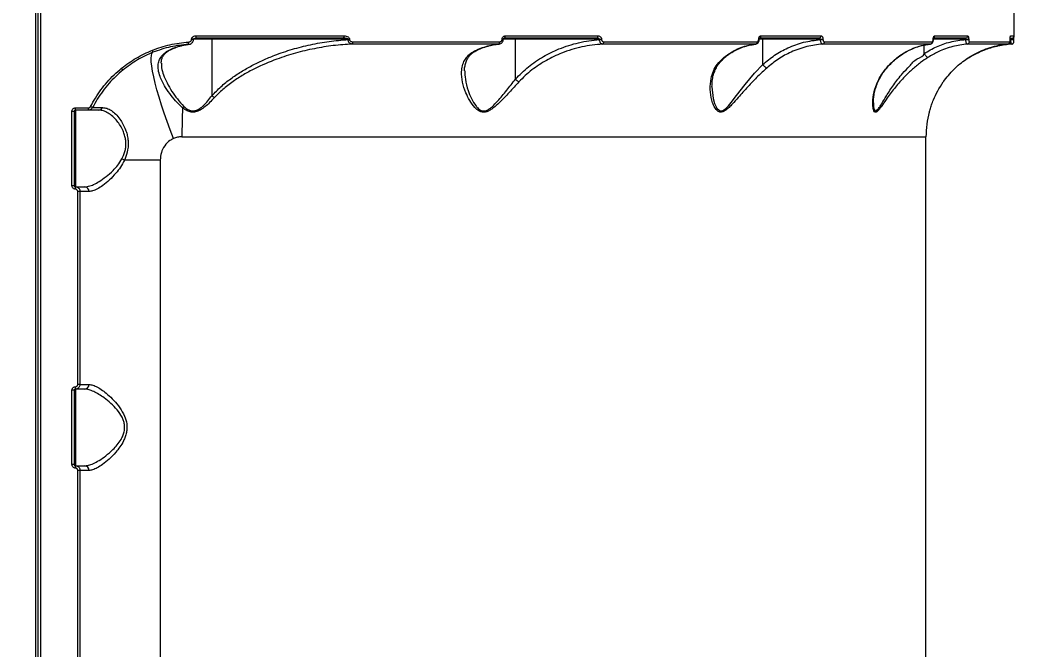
# Model space of a CAD drawing. Header units: millimetres. Extents: x -9608 to 9087, y -7864 to 6934.
# Drawn here: x 3409.1 to 3841.9, y 1694.3 to 1965.2 of the extents above; entities that cross this region are included whole.
import ezdxf

# ---------------------------------------------------------------- set-up
doc = ezdxf.new("R2010")
doc.units = ezdxf.units.MM
for name, color, linetype in [('DIKOM_ОБЪЕКТ', 7, 'Continuous'), ('DIKOM_РАЗМЕР_ЗОНА', 7, 'Continuous'), ('DIKOM_РАЗМЕР_ОБЪЕКТА', 7, 'Continuous')]:
    doc.layers.add(name, color=color, linetype=linetype)
doc.styles.add('style1', font='arial.ttf', dxfattribs={"width": 0.8})
doc.dimstyles.new('1-50', dxfattribs={"dimtxt": 300, "dimasz": 200, "dimexe": 100, "dimexo": 0, "dimgap": 100, "dimtad": 1, "dimtxsty": 'style1', "dimcen": 200, "dimclrd": 7, "dimclre": 7, "dimclrt": 7, "dimadec": 1, "dimazin": 2, "dimtfac": 1, "dimtmove": 0, "dimatfit": 2, "dimfxl": 0, "dimlwd": 25, "dimlwe": 18, "dimarcsym": 0})

# ---------------------------------------------------------------- blocks, each defined once
blk = doc.blocks.new('*D16')
at = {"layer": 'Defpoints', "color": 0, "transparency": 16777216}
for p in [(-6124.98, 3662.49), (7038.99, -2261.04), (7038.99, -7136.19)]:
    blk.add_point(p, dxfattribs=at)
at = {"layer": 'DIKOM_РАЗМЕР_ОБЪЕКТА', "color": 7, "lineweight": 18, "transparency": 16777216}
for p, q in [((-6124.98, 3662.49), (-6124.98, -7236.19)), ((7038.99, -2261.04), (7038.99, -7236.19))]:
    blk.add_line(p, q, dxfattribs=at)
at = {"layer": 'DIKOM_РАЗМЕР_ОБЪЕКТА', "color": 7, "lineweight": 25, "transparency": 16777216}
blk.add_line((-5924.98, -7136.19), (6838.99, -7136.19), dxfattribs=at)
at = {"layer": 'DIKOM_РАЗМЕР_ОБЪЕКТА', "color": 7, "transparency": 16777216}
for points in [[(-5924.98, -7102.86), (-5924.98, -7169.53), (-6124.98, -7136.19)], [(6838.99, -7102.86), (6838.99, -7169.53), (7038.99, -7136.19)]]:
    blk.add_solid(points, dxfattribs=at)
at = {"layer": 'DIKOM_РАЗМЕР_ОБЪЕКТА', "color": 7, "transparency": 16777216, "insert": (326.37, -6882.92), "char_height": 300, "attachment_point": 5, "style": 'style1'}
blk.add_mtext('13200', dxfattribs=at)
blk = doc.blocks.new('*D19')
at = {"layer": 'Defpoints', "color": 0, "transparency": 16777216}
for p in [(-8101.46, 2662.49), (9079.68, -1911.42), (9079.68, -7764.48)]:
    blk.add_point(p, dxfattribs=at)
at = {"layer": 'DIKOM_РАЗМЕР_ЗОНА', "color": 7, "lineweight": 18, "transparency": 16777216}
for p, q in [((-8101.46, 2662.49), (-8101.46, -7864.48)), ((9079.68, -1911.42), (9079.68, -7864.48))]:
    blk.add_line(p, q, dxfattribs=at)
at = {"layer": 'DIKOM_РАЗМЕР_ЗОНА', "color": 7, "lineweight": 25, "transparency": 16777216}
blk.add_line((-7901.46, -7764.48), (8879.68, -7764.48), dxfattribs=at)
at = {"layer": 'DIKOM_РАЗМЕР_ЗОНА', "color": 7, "transparency": 16777216}
for points in [[(-7901.46, -7731.15), (-7901.46, -7797.81), (-8101.46, -7764.48)], [(8879.68, -7731.15), (8879.68, -7797.81), (9079.68, -7764.48)]]:
    blk.add_solid(points, dxfattribs=at)
at = {"layer": 'DIKOM_РАЗМЕР_ЗОНА', "color": 7, "transparency": 16777216, "insert": (369.42, -7511.31), "char_height": 300, "attachment_point": 5, "style": 'style1'}
blk.add_mtext('17200', dxfattribs=at)

msp = doc.modelspace()

# ---------------------------------------------------------------- linework, layer by layer
at = {"layer": 'DIKOM_ОБЪЕКТ', "color": 7, "linetype": 'Continuous', "lineweight": 15}
for p, q in [((3415.881, 1490.43), (3415.881, 1971.963)), ((3416.888, 1490.432), (3416.888, 1971.963)), ((3417.88, 1971.963), (3417.88, 1490.43)), ((3836.887, 1958.463), (3836.887, 1971.963)), ((3482.898, 1956.876), (3482.898, 1956.963)), ((3483.752, 1956.963), (3482.898, 1956.963)), ((3483.752, 1956.876), (3482.898, 1956.876)), ((3491.702, 1956.963), (3483.722, 1956.963)), ((3483.752, 1956.876), (3483.752, 1956.963)), ((3548.19, 1957.463), (3484.698, 1957.463)), ((3484.866, 1958.463), (3548.495, 1958.463)), ((3491.702, 1932.715), (3491.702, 1956.963)), ((3550.22, 1956.963), (3491.702, 1956.963)), ((3550.22, 1956.841), (3550.22, 1956.963)), ((3550.22, 1956.963), (3550.861, 1956.963)), ((3550.22, 1956.841), (3550.861, 1956.841)), ((3550.861, 1956.963), (3550.861, 1956.841)), ((3616.489, 1956.93), (3616.489, 1956.963)), ((3616.489, 1956.963), (3617.007, 1956.963)), ((3616.489, 1956.93), (3617.007, 1956.93)), ((3617.007, 1956.93), (3617.007, 1956.963)), ((3622.241, 1956.963), (3617.007, 1956.963)), ((3657.199, 1957.463), (3617.435, 1957.463)), ((3617.908, 1958.463), (3657.764, 1958.463)), ((3622.241, 1939.803), (3622.241, 1956.963)), ((3658.389, 1956.963), (3622.241, 1956.963)), ((3658.389, 1956.86), (3658.389, 1956.963)), ((3658.389, 1956.963), (3659.29, 1956.963)), ((3658.389, 1956.86), (3659.29, 1956.86)), ((3659.29, 1956.963), (3659.29, 1956.86)), ((3726.916, 1956.908), (3726.916, 1956.963)), ((3727.176, 1956.963), (3726.916, 1956.963)), ((3727.176, 1956.908), (3726.916, 1956.908)), ((3727.176, 1956.908), (3727.176, 1956.963)), ((3752.841, 1957.463), (3727.191, 1957.463)), ((3728.656, 1956.963), (3727.206, 1956.963)), ((3727.924, 1958.463), (3753.65, 1958.463)), ((3728.656, 1946.075), (3728.656, 1956.963)), ((3753.452, 1956.963), (3728.656, 1956.963)), ((3753.452, 1956.883), (3753.452, 1956.963)), ((3753.452, 1956.963), (3754.581, 1956.963)), ((3753.452, 1956.883), (3754.581, 1956.883)), ((3754.581, 1956.963), (3754.581, 1956.883)), ((3801.99, 1956.883), (3801.99, 1956.963)), ((3802.081, 1956.963), (3801.99, 1956.963)), ((3802.081, 1956.883), (3801.99, 1956.883)), ((3802.081, 1956.883), (3802.081, 1956.963)), ((3815.997, 1956.963), (3802.081, 1956.963)), ((3815.875, 1957.463), (3802.249, 1957.463)), ((3802.615, 1958.463), (3816.821, 1958.463)), ((3815.997, 1956.908), (3815.997, 1956.963)), ((3815.997, 1956.963), (3817.279, 1956.963)), ((3815.997, 1956.908), (3817.279, 1956.908)), ((3817.279, 1956.963), (3817.279, 1956.908)), ((3835.117, 1956.86), (3835.117, 1956.963)), ((3835.132, 1956.963), (3835.117, 1956.963)), ((3835.132, 1956.86), (3835.117, 1956.86)), ((3835.132, 1956.86), (3835.132, 1956.963)), ((3835.376, 1956.963), (3835.132, 1956.963)), ((3835.208, 1956.906), (3835.376, 1956.93)), ((3835.284, 1958.463), (3836.887, 1958.463)), ((3835.284, 1957.463), (3835.879, 1957.463)), ((3835.376, 1956.93), (3835.376, 1956.963)), ((3835.376, 1956.963), (3836.719, 1956.963)), ((3835.376, 1956.93), (3836.719, 1956.93)), ((3836.719, 1956.93), (3836.719, 1956.963)), ((3615.085, 1954.906), (3552.035, 1954.906)), ((3552.341, 1955.903), (3615.512, 1955.903)), ((3614.795, 1954.839), (3615.207, 1954.873)), ((3725.558, 1954.906), (3659.717, 1954.906)), ((3660.251, 1955.903), (3726.23, 1955.903)), ((3724.765, 1954.712), (3725.65, 1954.833)), ((3800.738, 1954.906), (3754.443, 1954.906)), ((3755.191, 1955.903), (3801.578, 1955.903)), ((3798.114, 1950.849), (3798.114, 1954.51)), ((3834.094, 1954.906), (3816.699, 1954.906)), ((3817.584, 1955.903), (3835.01, 1955.903)), ((3431.415, 1893.963), (3431.415, 1925.963)), ((3432.391, 1925.963), (3431.415, 1925.963)), ((3432.391, 1925.963), (3432.391, 1893.963)), ((3438.495, 1926.463), (3432.88, 1926.463)), ((3432.88, 1926.463), (3432.88, 1893.463)), ((3432.925, 1927.463), (3438.556, 1927.463)), ((3478.732, 1915.013), (3798.877, 1915.013)), ((3798.877, 1544.913), (3798.877, 1915.013)), ((3469.394, 1904.963), (3453.983, 1904.963)), ((3469.394, 1904.963), (3469.394, 1554.963)), ((3432.391, 1893.963), (3431.415, 1893.963)), ((3432.88, 1893.463), (3436.938, 1893.463)), ((3433.917, 1808.463), (3433.917, 1891.463)), ((3434.879, 1891.463), (3433.917, 1891.463)), ((3438.739, 1891.463), (3434.879, 1891.463)), ((3434.879, 1891.463), (3434.879, 1808.463)), ((3431.415, 1773.963), (3431.415, 1805.963)), ((3432.391, 1805.963), (3431.415, 1805.963)), ((3432.391, 1805.963), (3432.391, 1773.963)), ((3436.938, 1806.463), (3432.88, 1806.463)), ((3432.88, 1806.463), (3432.88, 1773.463)), ((3434.879, 1808.463), (3433.917, 1808.463)), ((3434.879, 1808.463), (3438.739, 1808.463)), ((3432.391, 1773.963), (3431.415, 1773.963)), ((3432.88, 1773.463), (3436.938, 1773.463)), ((3433.917, 1688.463), (3433.917, 1771.463)), ((3434.879, 1771.463), (3433.917, 1771.463)), ((3438.739, 1771.463), (3434.879, 1771.463)), ((3434.879, 1771.463), (3434.879, 1688.463))]:
    msp.add_line(p, q, dxfattribs=at)
at = {"layer": 'DIKOM_ОБЪЕКТ', "color": 7, "linetype": 'Continuous', "lineweight": 15, "flags": 128}
for points in [[(3491.534, 1957.463), (3491.565, 1957.454), (3491.595, 1957.425), (3491.626, 1957.379), (3491.656, 1957.317), (3491.672, 1957.241), (3491.687, 1957.155), (3491.687, 1957.061), (3491.702, 1956.963)], [(3548.19, 1957.463), (3548.251, 1957.482), (3548.312, 1957.539), (3548.358, 1957.632), (3548.404, 1957.756), (3548.45, 1957.907), (3548.48, 1958.08), (3548.495, 1958.268), (3548.495, 1958.463)], [(3617.435, 1957.463), (3617.526, 1957.482), (3617.618, 1957.539), (3617.694, 1957.632), (3617.77, 1957.756), (3617.831, 1957.907), (3617.877, 1958.08), (3617.892, 1958.268), (3617.908, 1958.463)], [(3622.073, 1957.463), (3622.104, 1957.454), (3622.134, 1957.425), (3622.165, 1957.379), (3622.195, 1957.317), (3622.211, 1957.241), (3622.226, 1957.155), (3622.241, 1957.061), (3622.241, 1956.963)], [(3657.199, 1957.463), (3657.306, 1957.482), (3657.413, 1957.539), (3657.519, 1957.632), (3657.596, 1957.756), (3657.672, 1957.907), (3657.733, 1958.08), (3657.764, 1958.268), (3657.764, 1958.463)], [(3728.488, 1957.463), (3728.519, 1957.454), (3728.549, 1957.425), (3728.58, 1957.379), (3728.61, 1957.317), (3728.625, 1957.241), (3728.641, 1957.155), (3728.656, 1957.061), (3728.656, 1956.963)], [(3615.085, 1954.906), (3615.161, 1954.937), (3615.253, 1955.002), (3615.329, 1955.098), (3615.39, 1955.222), (3615.451, 1955.371), (3615.482, 1955.538), (3615.512, 1955.717), (3615.512, 1955.903)], [(3475.085, 1914.254), (3473.682, 1917.948), (3472.354, 1921.605), (3471.103, 1925.19), (3469.958, 1928.666), (3468.921, 1932.001), (3468.005, 1935.16), (3467.227, 1938.113), (3466.586, 1940.83), (3466.083, 1943.285), (3465.732, 1945.453), (3465.533, 1947.314), (3465.488, 1948.848), (3465.594, 1950.04), (3465.854, 1950.879), (3466.266, 1951.357)], [(3706.821, 1936.658), (3706.805, 1936.529), (3707.339, 1931.508), (3707.935, 1929.33), (3708.881, 1927.346), (3710.025, 1926.273), (3710.33, 1926.173), (3711.185, 1926.219), (3711.444, 1926.316), (3712.588, 1927.062), (3713.855, 1928.322), (3715.091, 1929.795), (3717.41, 1932.771), (3721.133, 1937.539), (3725.177, 1942.329), (3728.656, 1946.072), (3728.656, 1946.073), (3728.656, 1946.073)]]:
    msp.add_lwpolyline(points, dxfattribs=at)
at = {"layer": 'DIKOM_ОБЪЕКТ', "color": 7, "linetype": 'Continuous', "lineweight": 15}
for centre, radius, start, end in [((3483.087, 1958.248), 1.792, 334.03596, 6.91096), ((3726.964, 1958.373), 0.964, 292.22717, 5.3804), ((3752.728, 1958.382), 0.926, 277.03664, 5.04663), ((3801.641, 1958.424), 0.976, 306.33758, 2.30724), ((3815.846, 1958.438), 0.975, 271.70843, 1.47735), ((3834.306, 1958.456), 0.978, 332.97495, 0.43623), ((3835.884, 1958.463), 1, 270, 0), ((3464.355, 1951.322), 1.911, 1.02676, 30.21731), ((3479.561, 1955.483), 2.064, 340.73378, 8.75361), ((3551.167, 1955.717), 1.188, 316.95182, 9.01991), ((3659.361, 1955.738), 0.905, 293.13171, 10.53012), ((3725.315, 1955.795), 0.922, 285.33476, 6.76828), ((3754.273, 1955.813), 0.923, 280.65536, 5.62676), ((3800.612, 1955.865), 0.967, 277.54237, 2.29632), ((3816.583, 1955.901), 1.002, 276.68557, 0.14264), ((3834.024, 1955.889), 0.986, 274.0787, 0.81734), ((3450.166, 1942.091), 3.567, 27.64402, 42.95691), ((3427.634, 1927.204), 5.298, 351.95838, 2.79931), ((3431.295, 1927.404), 7.261, 352.55129, 0.46275), ((3435.572, 1919.823), 9.057, 58.67483, 64.70813), ((3442.932, 1928.214), 1.751, 271.59824, 339.07385), ((3710.047, 1915.316), 231.315, 176.9829, 180.07495), ((3474.467, 1931.831), 6.314, 316.57274, 323.94113), ((3838.884, 1915.013), 40, 164.58804, 180), ((3449.721, 1897.957), 8.201, 58.68796, 66.9637), ((3427.626, 1892.722), 5.305, 357.206, 8.03506), ((3436.827, 1891.553), 1.914, 357.3127, 86.67606), ((3427.626, 1807.205), 5.306, 351.96583, 2.79312), ((3436.827, 1808.373), 1.914, 273.32394, 2.6873), ((3427.634, 1772.722), 5.298, 357.20069, 8.04162), ((3436.828, 1771.553), 1.913, 357.30935, 86.68621)]:
    msp.add_arc(centre, radius, start, end, dxfattribs=at)
for points, knots in [([(3481.601, 1955.797), (3481.766, 1955.821), (3482.094, 1955.87), (3482.5, 1956.097), (3482.758, 1956.385), (3482.893, 1956.647), (3482.897, 1956.811), (3482.898, 1956.876)], [0, 0, 0, 0, 0.2718096, 0.5383931, 0.7364831, 0.896847, 1, 1, 1, 1]), ([(3481.662, 1954.824), (3481.703, 1954.826), (3482.056, 1954.842), (3482.637, 1955.081), (3483.295, 1955.591), (3483.603, 1956.17), (3483.881, 1956.692), (3483.742, 1956.87), (3483.737, 1956.877)], [0, 0, 0, 0, 0.03835934, 0.3328114, 0.57344354, 0.79013428, 0.99207966, 1, 1, 1, 1]), ([(3482.898, 1956.963), (3482.913, 1957.103), (3482.943, 1957.384), (3483.202, 1957.785), (3483.625, 1958.163), (3484.218, 1958.418), (3484.661, 1958.449), (3484.866, 1958.463)], [0, 0, 0, 0, 0.1520374, 0.3053411, 0.5092164, 0.7728089, 1, 1, 1, 1]), ([(3483.752, 1956.922), (3483.753, 1956.936), (3483.753, 1956.967), (3483.748, 1957.025), (3483.799, 1957.116), (3483.929, 1957.248), (3484.205, 1957.396), (3484.488, 1957.47), (3484.668, 1957.458), (3484.698, 1957.455)], [0, 0, 0, 0, 0.0358392, 0.0761945, 0.1398491, 0.2907331, 0.5426651, 0.9226831, 1, 1, 1, 1]), ([(3491.702, 1932.707), (3492.946, 1934.02), (3495.452, 1936.665), (3499.7, 1940.029), (3504.165, 1943.035), (3508.825, 1945.692), (3513.655, 1948.053), (3519.453, 1950.468), (3526.236, 1952.758), (3534.069, 1954.741), (3542.073, 1956.182), (3547.504, 1956.622), (3550.22, 1956.841)], [0, 0, 0, 0, 0.08218379, 0.16551539, 0.24760354, 0.32958217, 0.41295039, 0.49632259, 0.62093065, 0.74544432, 0.87272187, 1, 1, 1, 1]), ([(3550.22, 1956.963), (3550.221, 1956.98), (3550.225, 1957.018), (3550.179, 1957.084), (3550.032, 1957.19), (3549.377, 1957.435), (3548.722, 1957.451), (3548.19, 1957.463)], [0, 0, 0, 0, 0.0228449, 0.0508766, 0.1048338, 0.2725872, 1, 1, 1, 1]), ([(3548.495, 1958.463), (3548.809, 1958.443), (3549.406, 1958.403), (3550.135, 1958.086), (3550.588, 1957.701), (3550.828, 1957.332), (3550.85, 1957.086), (3550.861, 1956.963)], [0, 0, 0, 0, 0.3106647, 0.5910765, 0.7698294, 0.8849825, 1, 1, 1, 1]), ([(3552.035, 1954.906), (3551.802, 1954.941), (3551.343, 1955.009), (3550.79, 1955.426), (3550.434, 1955.907), (3550.281, 1956.382), (3550.24, 1956.685), (3550.22, 1956.841)], [0, 0, 0, 0, 0.2720119, 0.5364115, 0.7212915, 0.8558711, 1, 1, 1, 1]), ([(3550.861, 1956.841), (3550.87, 1956.762), (3550.889, 1956.602), (3551.043, 1956.373), (3551.315, 1956.124), (3551.776, 1955.942), (3552.146, 1955.917), (3552.341, 1955.903)], [0, 0, 0, 0, 0.1190637, 0.2387714, 0.4108457, 0.6902514, 1, 1, 1, 1]), ([(3615.192, 1954.915), (3615.207, 1954.915), (3615.461, 1954.902), (3615.953, 1955.099), (3616.553, 1955.545), (3616.951, 1956.206), (3616.979, 1956.699), (3616.992, 1956.931)], [0, 0, 0, 0, 0.0156396, 0.2603437, 0.5152736, 0.7716445, 1, 1, 1, 1]), ([(3615.512, 1955.903), (3615.626, 1955.916), (3615.855, 1955.943), (3616.164, 1956.136), (3616.379, 1956.427), (3616.472, 1956.711), (3616.485, 1956.88), (3616.489, 1956.93)], [0, 0, 0, 0, 0.2324567, 0.4687025, 0.6953234, 0.9085613, 1, 1, 1, 1]), ([(3616.489, 1956.963), (3616.492, 1957.039), (3616.501, 1957.285), (3616.637, 1957.702), (3616.963, 1958.114), (3617.397, 1958.412), (3617.736, 1958.446), (3617.908, 1958.463)], [0, 0, 0, 0, 0.0930086, 0.3036759, 0.5312, 0.7622783, 1, 1, 1, 1]), ([(3617.023, 1956.963), (3617.022, 1956.988), (3617.019, 1957.057), (3617.057, 1957.167), (3617.097, 1957.289), (3617.206, 1957.387), (3617.314, 1957.456), (3617.394, 1957.453), (3617.435, 1957.452)], [0, 0, 0, 0, 0.06749481, 0.18559363, 0.32093868, 0.50027553, 0.74472576, 1, 1, 1, 1]), ([(3622.241, 1939.8), (3624.045, 1941.631), (3627.7, 1945.344), (3634.108, 1949.607), (3640.019, 1952.513), (3645.155, 1954.361), (3649.468, 1955.551), (3653.882, 1956.426), (3656.886, 1956.715), (3658.389, 1956.86)], [0, 0, 0, 0, 0.1850578, 0.375076, 0.5579085, 0.6674489, 0.7765864, 0.8881544, 1, 1, 1, 1]), ([(3658.389, 1956.963), (3658.385, 1956.989), (3658.378, 1957.038), (3658.33, 1957.143), (3658.194, 1957.248), (3657.968, 1957.358), (3657.646, 1957.434), (3657.378, 1957.462), (3657.219, 1957.463), (3657.199, 1957.463)], [0, 0, 0, 0, 0.0555857, 0.1087176, 0.2432648, 0.4160045, 0.655819, 0.9557446, 1, 1, 1, 1]), ([(3657.764, 1958.463), (3657.794, 1958.463), (3658.007, 1958.46), (3658.353, 1958.372), (3658.778, 1958.126), (3659.069, 1957.791), (3659.252, 1957.398), (3659.277, 1957.108), (3659.29, 1956.963)], [0, 0, 0, 0, 0.0412683, 0.2865135, 0.4976144, 0.6728127, 0.835812, 1, 1, 1, 1]), ([(3659.717, 1954.906), (3659.691, 1954.908), (3659.518, 1954.918), (3659.23, 1955.04), (3658.856, 1955.359), (3658.627, 1955.798), (3658.443, 1956.299), (3658.407, 1956.672), (3658.389, 1956.86)], [0, 0, 0, 0, 0.0392179, 0.266723, 0.4673404, 0.6427946, 0.8195387, 1, 1, 1, 1]), ([(3659.29, 1956.86), (3659.301, 1956.766), (3659.322, 1956.579), (3659.433, 1956.321), (3659.632, 1956.118), (3659.878, 1955.955), (3660.118, 1955.907), (3660.236, 1955.904), (3660.251, 1955.903)], [0, 0, 0, 0, 0.1685159, 0.3348308, 0.5128812, 0.715016, 0.9632791, 1, 1, 1, 1]), ([(3725.635, 1954.927), (3725.67, 1954.925), (3725.893, 1954.909), (3726.274, 1955.105), (3726.725, 1955.457), (3727.025, 1956.012), (3727.17, 1956.521), (3727.162, 1956.834), (3727.161, 1956.908)], [0, 0, 0, 0, 0.0393911, 0.2451627, 0.4509163, 0.6711497, 0.9223958, 1, 1, 1, 1]), ([(3726.23, 1955.903), (3726.308, 1955.914), (3726.463, 1955.936), (3726.665, 1956.109), (3726.819, 1956.364), (3726.908, 1956.645), (3726.914, 1956.833), (3726.916, 1956.908)], [0, 0, 0, 0, 0.2156175, 0.4290035, 0.6432063, 0.8581577, 1, 1, 1, 1]), ([(3726.916, 1956.963), (3726.917, 1957.074), (3726.919, 1957.354), (3727.057, 1957.773), (3727.286, 1958.153), (3727.581, 1958.415), (3727.809, 1958.447), (3727.924, 1958.463)], [0, 0, 0, 0, 0.1406433, 0.3561116, 0.5714472, 0.784619, 1, 1, 1, 1]), ([(3727.176, 1956.963), (3727.181, 1957.018), (3727.192, 1957.141), (3727.209, 1957.313), (3727.29, 1957.429), (3727.315, 1957.499), (3727.324, 1957.5), (3727.328, 1957.501)], [0, 0, 0, 0, 0.1832349, 0.40745604, 0.61367003, 0.80318738, 1, 1, 1, 1]), ([(3728.656, 1946.075), (3730.323, 1947.464), (3733.692, 1950.27), (3739.633, 1953.501), (3746.255, 1955.937), (3751.033, 1956.565), (3753.452, 1956.883)], [0, 0, 0, 0, 0.2330809, 0.4711174, 0.7322395, 1, 1, 1, 1]), ([(3753.452, 1956.963), (3753.453, 1957.01), (3753.456, 1957.068), (3753.395, 1957.163), (3753.335, 1957.278), (3753.188, 1957.388), (3753.019, 1957.453), (3752.898, 1957.46), (3752.841, 1957.463)], [0, 0, 0, 0, 0.1431356, 0.1763619, 0.3632195, 0.5672669, 0.7994086, 1, 1, 1, 1]), ([(3754.443, 1954.906), (3754.36, 1954.921), (3754.175, 1954.954), (3753.925, 1955.227), (3753.662, 1955.664), (3753.513, 1956.243), (3753.472, 1956.669), (3753.452, 1956.883)], [0, 0, 0, 0, 0.16996894, 0.37939901, 0.58693445, 0.79281285, 1, 1, 1, 1]), ([(3753.65, 1958.463), (3753.731, 1958.453), (3753.915, 1958.428), (3754.192, 1958.229), (3754.407, 1957.887), (3754.555, 1957.452), (3754.572, 1957.126), (3754.581, 1956.963)], [0, 0, 0, 0, 0.1733215, 0.3905242, 0.5959652, 0.7978195, 1, 1, 1, 1]), ([(3754.581, 1956.883), (3754.585, 1956.776), (3754.593, 1956.558), (3754.716, 1956.278), (3754.848, 1956.053), (3755.026, 1955.926), (3755.14, 1955.91), (3755.191, 1955.903)], [0, 0, 0, 0, 0.2041835, 0.4112853, 0.6156235, 0.8292182, 1, 1, 1, 1]), ([(3798.114, 1950.849), (3799.868, 1951.87), (3803.415, 1953.934), (3809.449, 1956.064), (3813.739, 1956.617), (3815.997, 1956.908)], [0, 0, 0, 0, 0.3167234, 0.6402804, 1, 1, 1, 1]), ([(3800.784, 1954.929), (3800.899, 1954.941), (3801.151, 1954.969), (3801.472, 1955.201), (3801.765, 1955.52), (3801.984, 1955.993), (3802.072, 1956.481), (3802.067, 1956.804), (3802.066, 1956.883)], [0, 0, 0, 0, 0.1318473, 0.287942, 0.4518665, 0.647949, 0.9135271, 1, 1, 1, 1]), ([(3801.578, 1955.903), (3801.631, 1955.914), (3801.736, 1955.936), (3801.855, 1956.12), (3801.949, 1956.384), (3801.994, 1956.656), (3801.991, 1956.825), (3801.99, 1956.883)], [0, 0, 0, 0, 0.2310566, 0.4587908, 0.6792102, 0.8886062, 1, 1, 1, 1]), ([(3801.99, 1956.963), (3801.994, 1957.05), (3802.006, 1957.307), (3802.074, 1957.724), (3802.213, 1958.13), (3802.396, 1958.41), (3802.542, 1958.446), (3802.615, 1958.463)], [0, 0, 0, 0, 0.1085015, 0.3211888, 0.5438362, 0.7715002, 1, 1, 1, 1]), ([(3802.081, 1956.963), (3802.08, 1957.022), (3802.078, 1957.178), (3802.105, 1957.401), (3802.158, 1957.575), (3802.189, 1957.672), (3802.199, 1957.673), (3802.203, 1957.673)], [0, 0, 0, 0, 0.1628966, 0.4279642, 0.654425, 0.8452514, 1, 1, 1, 1]), ([(3815.997, 1956.963), (3815.998, 1957), (3815.999, 1957.093), (3815.984, 1957.234), (3815.956, 1957.361), (3815.901, 1957.446), (3815.884, 1957.457), (3815.875, 1957.463)], [0, 0, 0, 0, 0.1407901, 0.3550539, 0.5703489, 0.7881645, 1, 1, 1, 1]), ([(3816.699, 1954.906), (3816.628, 1954.928), (3816.484, 1954.972), (3816.277, 1955.314), (3816.129, 1955.823), (3816.024, 1956.385), (3816.005, 1956.759), (3815.997, 1956.908)], [0, 0, 0, 0, 0.2143381, 0.4285269, 0.6425171, 0.8576134, 1, 1, 1, 1]), ([(3816.821, 1958.463), (3816.873, 1958.447), (3816.975, 1958.413), (3817.121, 1958.156), (3817.205, 1957.773), (3817.266, 1957.352), (3817.275, 1957.074), (3817.279, 1956.963)], [0, 0, 0, 0, 0.2151693, 0.4304951, 0.6444464, 0.8590933, 1, 1, 1, 1]), ([(3817.279, 1956.908), (3817.284, 1956.833), (3817.297, 1956.647), (3817.319, 1956.364), (3817.381, 1956.108), (3817.475, 1955.936), (3817.548, 1955.914), (3817.584, 1955.903)], [0, 0, 0, 0, 0.142421, 0.3564691, 0.5699552, 0.7844883, 1, 1, 1, 1]), ([(3834.094, 1954.907), (3834.094, 1954.907), (3834.094, 1954.82), (3834.478, 1955.012), (3834.679, 1955.139), (3834.863, 1955.341), (3834.971, 1955.533), (3835.037, 1955.73), (3835.081, 1955.966), (3835.112, 1956.281), (3835.142, 1956.642), (3835.123, 1956.835), (3835.117, 1956.898)], [0, 0, 0, 0, 0.0001183, 0.1292031, 0.2339109, 0.3257739, 0.4093314, 0.4912014, 0.6064871, 0.797068, 0.933793, 1, 1, 1, 1]), ([(3835.01, 1955.903), (3835.026, 1955.919), (3835.055, 1955.947), (3835.079, 1956.153), (3835.126, 1956.409), (3835.116, 1956.659), (3835.116, 1956.813), (3835.117, 1956.86)], [0, 0, 0, 0, 0.30239942, 0.53434542, 0.72561836, 0.917052, 1, 1, 1, 1]), ([(3835.117, 1956.963), (3835.116, 1957.033), (3835.114, 1957.276), (3835.151, 1957.67), (3835.177, 1958.079), (3835.226, 1958.396), (3835.264, 1958.439), (3835.284, 1958.463)], [0, 0, 0, 0, 0.0796688, 0.2759796, 0.4709979, 0.7106804, 1, 1, 1, 1]), ([(3835.132, 1957.053), (3835.131, 1957.119), (3835.13, 1957.317), (3835.151, 1957.624), (3835.154, 1957.91), (3835.197, 1958.072), (3835.194, 1958.084), (3835.193, 1958.088)], [0, 0, 0, 0, 0.1214511, 0.3604543, 0.619264, 0.8717582, 1, 1, 1, 1]), ([(3835.376, 1956.963), (3835.376, 1957.007), (3835.376, 1957.064), (3835.428, 1957.158), (3835.441, 1957.279), (3835.553, 1957.381), (3835.644, 1957.452), (3835.721, 1957.459), (3835.757, 1957.463)], [0, 0, 0, 0, 0.127456, 0.1652137, 0.3403887, 0.5478838, 0.783059, 1, 1, 1, 1]), ([(3835.757, 1954.906), (3835.727, 1954.92), (3835.663, 1954.95), (3835.554, 1955.241), (3835.482, 1955.704), (3835.418, 1956.285), (3835.39, 1956.714), (3835.376, 1956.93)], [0, 0, 0, 0, 0.1847622, 0.3989442, 0.6010282, 0.7988405, 1, 1, 1, 1]), ([(3835.773, 1954.909), (3835.778, 1954.909), (3835.899, 1954.899), (3836.11, 1954.984), (3836.348, 1955.14), (3836.508, 1955.321), (3836.591, 1955.499), (3836.663, 1955.641), (3836.67, 1955.751), (3836.696, 1955.833), (3836.678, 1955.973), (3836.702, 1956.2), (3836.722, 1956.578), (3836.72, 1956.821), (3836.719, 1956.931)], [0, 0, 0, 0, 0.0052547, 0.1249995, 0.2201412, 0.3005653, 0.368475, 0.4253388, 0.465488, 0.5025376, 0.5636361, 0.7517544, 0.8878034, 1, 1, 1, 1]), ([(3835.773, 1954.909), (3835.778, 1954.909), (3835.899, 1954.899), (3836.11, 1954.984), (3836.348, 1955.14), (3836.508, 1955.321), (3836.591, 1955.499), (3836.663, 1955.641), (3836.67, 1955.751), (3836.696, 1955.833), (3836.678, 1955.973), (3836.702, 1956.2), (3836.722, 1956.578), (3836.72, 1956.821), (3836.719, 1956.931)], [0, 0, 0, 0, 0.0052547, 0.1249995, 0.2201412, 0.3005653, 0.368475, 0.4253388, 0.465488, 0.5025376, 0.5636361, 0.7517544, 0.8878034, 1, 1, 1, 1]), ([(3836.719, 1956.963), (3836.719, 1956.976), (3836.719, 1957.156), (3836.712, 1957.498), (3836.735, 1957.838), (3836.734, 1957.948), (3836.734, 1957.964)], [0, 0, 0, 0, 0.0353329, 0.47696, 0.9270319, 1, 1, 1, 1]), ([(3452.777, 1944.522), (3454.816, 1946.051), (3458.938, 1949.143), (3463.633, 1951.23), (3466.006, 1952.284)], [0, 0, 0, 0, 0.4945727, 1, 1, 1, 1]), ([(3466.006, 1952.284), (3468.509, 1953.168), (3473.579, 1954.959), (3478.904, 1955.515), (3481.601, 1955.797)], [0, 0, 0, 0, 0.4934825, 1, 1, 1, 1]), ([(3481.509, 1954.802), (3478.941, 1954.534), (3473.736, 1953.992), (3468.778, 1952.243), (3466.266, 1951.357)], [0, 0, 0, 0, 0.4934118, 1, 1, 1, 1]), ([(3479.053, 1927.491), (3478.003, 1928.464), (3475.904, 1930.411), (3473.35, 1933.71), (3471.121, 1937.015), (3469.518, 1940.216), (3468.615, 1943.138), (3468.406, 1945.64), (3468.85, 1947.817), (3469.877, 1949.681), (3471.503, 1951.318), (3473.225, 1952.371), (3474.37, 1952.866), (3474.628, 1952.977)], [0, 0, 0, 0, 0.10398824, 0.20807674, 0.32137617, 0.43460358, 0.53510527, 0.63554084, 0.72022909, 0.80492674, 0.89007178, 0.97531347, 1, 1, 1, 1]), ([(3469.867, 1946.712), (3469.869, 1947), (3469.874, 1947.747), (3470.154, 1948.812), (3470.686, 1949.891), (3471.458, 1950.834), (3472.46, 1951.684), (3473.599, 1952.433), (3474.558, 1952.85), (3474.979, 1953.033)], [0, 0, 0, 0, 0.1067691, 0.2772362, 0.4562202, 0.6001146, 0.738866, 0.8854709, 1, 1, 1, 1]), ([(3474.628, 1952.977), (3475.615, 1953.348), (3477.874, 1954.197), (3480.2, 1954.584), (3481.509, 1954.802)], [0, 0, 0, 0, 0.4372007, 1, 1, 1, 1]), ([(3474.948, 1953.039), (3474.943, 1953.033), (3474.892, 1952.972), (3474.742, 1952.977), (3474.643, 1952.977), (3474.628, 1952.977)], [0, 0, 0, 0, 0.0817267, 0.8618094, 1, 1, 1, 1]), ([(3474.963, 1953.004), (3475.232, 1953.123), (3476.391, 1953.635), (3478.484, 1954.227), (3480.47, 1954.687), (3481.525, 1954.783), (3481.662, 1954.795)], [0, 0, 0, 0, 0.1232165, 0.5303655, 0.9388636, 1, 1, 1, 1]), ([(3552.035, 1954.906), (3549.305, 1954.722), (3543.847, 1954.353), (3535.679, 1953.011), (3527.561, 1951.096), (3518.892, 1948.309), (3511.436, 1945.132), (3505.22, 1941.754), (3500.65, 1938.814), (3496.399, 1935.579), (3493.882, 1933.057), (3492.694, 1931.867)], [0, 0, 0, 0, 0.1270229, 0.2539237, 0.3835363, 0.5132889, 0.6747364, 0.7565311, 0.8383663, 0.9237208, 1, 1, 1, 1]), ([(3623.737, 1938.62), (3622.353, 1937.097), (3619.587, 1934.051), (3615.927, 1930.202), (3613.16, 1927.69), (3611.367, 1926.434), (3609.916, 1925.738), (3608.4, 1925.515), (3606.733, 1925.945), (3605.585, 1926.797), (3604.041, 1928.36), (3602.452, 1930.616), (3600.654, 1934.4), (3599.321, 1938.588), (3598.93, 1942.51), (3599.345, 1945.635), (3600.233, 1947.909), (3601.627, 1949.776), (3603.219, 1951.16), (3604.523, 1951.854), (3605.075, 1952.148)], [0, 0, 0, 0, 0.0965516, 0.1930026, 0.2448775, 0.2716103, 0.298106, 0.3242524, 0.3503633, 0.3911469, 0.4019891, 0.4727858, 0.543905, 0.6409997, 0.737937, 0.799734, 0.8614517, 0.9122065, 0.9628667, 1, 1, 1, 1]), ([(3600.36, 1943.448), (3600.354, 1943.516), (3600.293, 1944.269), (3600.53, 1945.575), (3600.909, 1947.269), (3601.602, 1948.698), (3602.461, 1949.91), (3603.569, 1950.935), (3604.589, 1951.687), (3605.358, 1952.061), (3605.64, 1952.198)], [0, 0, 0, 0, 0.0175882, 0.1927669, 0.363131, 0.5135676, 0.6720307, 0.8051651, 0.9285622, 1, 1, 1, 1]), ([(3605.075, 1952.148), (3605.349, 1952.274), (3607.069, 1953.07), (3610.379, 1954.259), (3613.495, 1954.687), (3615.085, 1954.906)], [0, 0, 0, 0, 0.0850694, 0.5333648, 1, 1, 1, 1]), ([(3605.075, 1952.148), (3605.095, 1952.144), (3605.259, 1952.117), (3605.449, 1952.111), (3605.584, 1952.206), (3605.609, 1952.224)], [0, 0, 0, 0, 0.1040359, 0.8336793, 1, 1, 1, 1]), ([(3605.624, 1952.206), (3605.655, 1952.224), (3606.514, 1952.737), (3608.424, 1953.423), (3611.174, 1954.28), (3613.314, 1954.737), (3614.53, 1954.821), (3614.795, 1954.839)], [0, 0, 0, 0, 0.01099197, 0.30982465, 0.61196546, 0.91556899, 1, 1, 1, 1]), ([(3659.717, 1954.906), (3656.755, 1954.595), (3652.274, 1954.125), (3646.431, 1952.568), (3641.26, 1950.757), (3635.444, 1948.003), (3630.271, 1944.593), (3626.408, 1941.371), (3624.627, 1939.538), (3623.737, 1938.62)], [0, 0, 0, 0, 0.2225797, 0.3368156, 0.4505418, 0.6308407, 0.8132248, 0.9065568, 1, 1, 1, 1]), ([(3711.917, 1949.138), (3713.361, 1950.188), (3715.716, 1951.899), (3719.27, 1953.473), (3722.35, 1954.468), (3724.476, 1954.758), (3725.558, 1954.906)], [0, 0, 0, 0, 0.34195361, 0.55734288, 0.77446712, 1, 1, 1, 1]), ([(3712.436, 1949.237), (3712.799, 1949.538), (3713.904, 1950.451), (3715.884, 1951.682), (3718.337, 1952.953), (3720.888, 1953.908), (3723.05, 1954.503), (3724.348, 1954.662), (3724.765, 1954.712)], [0, 0, 0, 0, 0.0973295, 0.2957675, 0.496277, 0.6987739, 0.9031565, 1, 1, 1, 1]), ([(3754.443, 1954.906), (3752.143, 1954.622), (3747.478, 1954.046), (3741.086, 1951.723), (3735.266, 1948.627), (3732.021, 1945.949), (3730.38, 1944.595)], [0, 0, 0, 0, 0.26260411, 0.53244227, 0.76365697, 1, 1, 1, 1]), ([(3781.848, 1944.595), (3783.155, 1945.967), (3785.802, 1948.747), (3789.79, 1951.409), (3793.549, 1953.227), (3797.003, 1954.392), (3799.487, 1954.734), (3800.738, 1954.906)], [0, 0, 0, 0, 0.2398465, 0.4860325, 0.639462, 0.8184125, 1, 1, 1, 1]), ([(3782.138, 1944.727), (3782.48, 1945.13), (3783.496, 1946.326), (3785.35, 1948.054), (3787.681, 1949.911), (3790.14, 1951.496), (3792.688, 1952.802), (3795.273, 1953.822), (3797.018, 1954.249), (3797.87, 1954.457)], [0, 0, 0, 0, 0.07738412, 0.2295215, 0.38342008, 0.53864061, 0.69451957, 0.85083765, 1, 1, 1, 1]), ([(3797.87, 1954.457), (3797.916, 1954.469), (3798.863, 1954.724), (3799.779, 1954.875), (3800.769, 1954.911), (3800.784, 1954.911)], [0, 0, 0, 0, 0.0476697, 0.9853156, 1, 1, 1, 1]), ([(3816.699, 1954.906), (3814.585, 1954.627), (3810.297, 1954.062), (3804.585, 1951.986), (3801.218, 1949.998), (3799.762, 1949.138)], [0, 0, 0, 0, 0.3557359, 0.7215401, 1, 1, 1, 1]), ([(3806.338, 1938.62), (3806.516, 1938.863), (3807.406, 1940.083), (3809.089, 1942.15), (3812.331, 1945.524), (3815.826, 1948.273), (3819.701, 1950.627), (3822.909, 1952.203), (3826.549, 1953.522), (3830.271, 1954.48), (3832.819, 1954.764), (3834.094, 1954.906)], [0, 0, 0, 0, 0.0243872, 0.1223517, 0.2201469, 0.4215235, 0.5118787, 0.6321413, 0.7526385, 0.8761818, 1, 1, 1, 1]), ([(3823.642, 1952.148), (3822.211, 1951.527), (3819.887, 1950.519), (3817.004, 1948.832), (3815.634, 1947.839), (3815.066, 1947.427)], [0, 0, 0, 0, 0.4842656, 0.7860476, 1, 1, 1, 1]), ([(3823.642, 1952.148), (3823.632, 1952.144), (3823.547, 1952.116), (3823.447, 1952.115), (3823.322, 1952.235), (3823.291, 1952.264)], [0, 0, 0, 0, 0.0927499, 0.7733053, 1, 1, 1, 1]), ([(3835.757, 1954.906), (3833.831, 1954.687), (3830.056, 1954.259), (3826.047, 1953.072), (3823.972, 1952.274), (3823.642, 1952.148)], [0, 0, 0, 0, 0.4671479, 0.9152168, 1, 1, 1, 1]), ([(3466.266, 1951.357), (3463.998, 1950.348), (3459.403, 1948.305), (3455.369, 1945.279), (3453.326, 1943.746)], [0, 0, 0, 0, 0.4936719, 1, 1, 1, 1]), ([(3730.38, 1944.595), (3729.111, 1943.423), (3726.326, 1940.852), (3722.207, 1936.512), (3718.576, 1932.447), (3715.94, 1929.489), (3714.184, 1927.65), (3712.825, 1926.48), (3711.479, 1925.672), (3710.51, 1925.556), (3709.473, 1925.84), (3708.457, 1926.759), (3707.447, 1928.56), (3706.47, 1931.506), (3705.895, 1935.421), (3706.228, 1939.717), (3707.372, 1943.332), (3709.054, 1946.437), (3710.934, 1948.211), (3711.917, 1949.138)], [0, 0, 0, 0, 0.0791301, 0.173577, 0.2681315, 0.3288079, 0.3613854, 0.3940049, 0.4224232, 0.451303, 0.4599944, 0.4989887, 0.5451361, 0.5914884, 0.6890714, 0.7866225, 0.8556182, 0.9245028, 1, 1, 1, 1]), ([(3706.821, 1936.659), (3706.833, 1937.438), (3706.859, 1939.042), (3707.316, 1941.27), (3707.973, 1943.361), (3708.913, 1945.215), (3710.082, 1946.908), (3711.289, 1948.231), (3712.148, 1948.939), (3712.482, 1949.213)], [0, 0, 0, 0, 0.1650976, 0.3401262, 0.48602, 0.6407615, 0.790345, 0.9186499, 1, 1, 1, 1]), ([(3712.375, 1949.301), (3712.324, 1949.254), (3712.225, 1949.163), (3712.043, 1949.14), (3711.942, 1949.139), (3711.917, 1949.138)], [0, 0, 0, 0, 0.4425819, 0.8594357, 1, 1, 1, 1]), ([(3799.762, 1949.138), (3798.702, 1948.423), (3796.413, 1946.878), (3793.034, 1944.073), (3789.314, 1940.565), (3785.665, 1936.382), (3782.515, 1932.221), (3780.441, 1929.137), (3779.092, 1927.233), (3778.197, 1926.112), (3777.564, 1925.676), (3777.115, 1925.573), (3776.634, 1925.766), (3776.196, 1926.858), (3775.968, 1928.643), (3776.046, 1931.638), (3776.776, 1935.586), (3778.369, 1939.537), (3780.171, 1942.515), (3781.289, 1943.902), (3781.848, 1944.595)], [0, 0, 0, 0, 0.0590894, 0.127681, 0.1965616, 0.2912466, 0.3861962, 0.4527254, 0.4869141, 0.5208433, 0.5489108, 0.5542182, 0.5800285, 0.6151767, 0.6622267, 0.7094844, 0.8075704, 0.9055986, 0.9528446, 1, 1, 1, 1]), ([(3776.279, 1929.684), (3776.273, 1929.596), (3776.219, 1928.749), (3776.395, 1927.495), (3776.754, 1926.312), (3777.195, 1926.101), (3777.591, 1926.21), (3778.15, 1926.686), (3778.99, 1927.864), (3780.205, 1929.86), (3782.099, 1933.085), (3784.993, 1937.452), (3788.297, 1941.818), (3791.959, 1945.451), (3794.404, 1948.66), (3798.114, 1949.693), (3798.114, 1950.841), (3798.114, 1950.842)], [0, 0, 0, 0, 0.0083012, 0.0791823, 0.1292368, 0.1648491, 0.1721416, 0.211181, 0.2602122, 0.3110519, 0.4114616, 0.5547745, 0.701496, 0.8050611, 0.9110587, 0.9999692, 1, 1, 1, 1]), ([(3798.114, 1950.842), (3798.114, 1950.843), (3798.114, 1950.845), (3798.114, 1950.848), (3798.114, 1950.849)], [0, 0, 0, 0, 0.5877548, 1, 1, 1, 1]), ([(3799.762, 1949.138), (3799.752, 1949.139), (3799.714, 1949.139), (3799.551, 1949.184), (3799.268, 1949.367), (3798.88, 1949.757), (3798.471, 1950.267), (3798.233, 1950.65), (3798.114, 1950.842)], [0, 0, 0, 0, 0.0371678, 0.1483233, 0.3620186, 0.5741692, 0.786915, 1, 1, 1, 1]), ([(3439.441, 1928.011), (3440.112, 1929.253), (3441.453, 1931.735), (3443.838, 1935.233), (3446.504, 1938.568), (3449.475, 1941.696), (3451.677, 1943.581), (3452.777, 1944.522)], [0, 0, 0, 0, 0.197841, 0.395497, 0.5929647, 0.7966534, 1, 1, 1, 1]), ([(3453.326, 1943.746), (3451.27, 1941.906), (3448.153, 1939.116), (3444.647, 1934.739), (3442.267, 1931.244), (3440.936, 1928.776), (3440.28, 1927.559)], [0, 0, 0, 0, 0.3949271, 0.5986916, 0.8020382, 1, 1, 1, 1]), ([(3469.897, 1946.719), (3469.908, 1946.031), (3469.932, 1944.416), (3470.79, 1941.556), (3472.25, 1938.177), (3474.313, 1934.698), (3476.68, 1931.244), (3478.601, 1929.164), (3479.571, 1928.115)], [0, 0, 0, 0, 0.1232447, 0.289236, 0.4732844, 0.661719, 0.829269, 1, 1, 1, 1]), ([(3600.467, 1943.461), (3600.495, 1942.233), (3600.558, 1939.472), (3601.674, 1935.384), (3603.196, 1931.428), (3604.618, 1929.064), (3605.947, 1927.393), (3606.952, 1926.507), (3608.457, 1926.037), (3609.787, 1926.275), (3611.001, 1926.939), (3611.8, 1927.59), (3613.026, 1928.652), (3615.206, 1931.007), (3618.502, 1935.025), (3620.995, 1938.21), (3622.241, 1939.803)], [0, 0, 0, 0, 0.1104911, 0.2484557, 0.3482323, 0.4475353, 0.4622096, 0.5166168, 0.5503356, 0.5837798, 0.6157758, 0.6479114, 0.6548251, 0.7266498, 0.8633028, 1, 1, 1, 1]), ([(3728.656, 1946.073), (3728.656, 1946.073), (3728.656, 1946.074), (3728.656, 1946.075), (3728.656, 1946.075), (3728.656, 1946.075)], [0, 0, 0, 0, 0.36747068, 0.90970582, 1, 1, 1, 1]), ([(3730.38, 1944.595), (3730.34, 1944.609), (3730.225, 1944.651), (3729.981, 1944.806), (3729.576, 1945.109), (3729.092, 1945.56), (3728.801, 1945.902), (3728.656, 1946.073)], [0, 0, 0, 0, 0.0888315, 0.2534421, 0.5027782, 0.752382, 1, 1, 1, 1]), ([(3776.263, 1929.685), (3776.267, 1930.078), (3776.276, 1931.104), (3776.525, 1932.948), (3776.986, 1935.233), (3777.781, 1937.598), (3778.773, 1939.878), (3780.01, 1941.966), (3781.111, 1943.58), (3781.899, 1944.455), (3782.138, 1944.72)], [0, 0, 0, 0, 0.08257169, 0.21571022, 0.36356775, 0.52084913, 0.66881114, 0.80983574, 0.94243007, 1, 1, 1, 1]), ([(3782.108, 1944.757), (3782.066, 1944.715), (3781.996, 1944.644), (3781.891, 1944.609), (3781.848, 1944.595)], [0, 0, 0, 0, 0.5953425, 1, 1, 1, 1]), ([(3622.241, 1939.803), (3622.241, 1939.803), (3622.241, 1939.802), (3622.241, 1939.801), (3622.241, 1939.8), (3622.241, 1939.8)], [0, 0, 0, 0, 0.4959982, 0.8540179, 1, 1, 1, 1]), ([(3623.737, 1938.62), (3623.692, 1938.648), (3623.542, 1938.74), (3623.194, 1938.957), (3622.724, 1939.338), (3622.402, 1939.646), (3622.241, 1939.8)], [0, 0, 0, 0, 0.1054724, 0.3517442, 0.6754426, 1, 1, 1, 1]), ([(3800.311, 1925.618), (3800.323, 1925.654), (3800.351, 1925.738), (3800.658, 1926.892), (3801.225, 1928.698), (3802.264, 1931.396), (3803.82, 1934.765), (3805.494, 1937.328), (3806.338, 1938.62)], [0, 0, 0, 0, 0.08157007, 0.19339658, 0.34288058, 0.49642917, 0.74598756, 1, 1, 1, 1]), ([(3492.694, 1931.867), (3492.014, 1931.14), (3490.755, 1929.794), (3488.75, 1927.947), (3486.768, 1926.528), (3484.725, 1925.635), (3482.752, 1925.544), (3480.803, 1926.19), (3479.692, 1927.016), (3479.053, 1927.491)], [0, 0, 0, 0, 0.1836682, 0.3398567, 0.495486, 0.6237003, 0.7377236, 0.849182, 1, 1, 1, 1]), ([(3479.571, 1928.115), (3480.131, 1927.619), (3481.088, 1926.771), (3482.719, 1926.116), (3483.842, 1926.122), (3485.012, 1926.384), (3486.453, 1927.127), (3488.202, 1928.618), (3489.978, 1930.556), (3491.093, 1931.952), (3491.702, 1932.715)], [0, 0, 0, 0, 0.1503917, 0.2573473, 0.3421023, 0.3654186, 0.4904064, 0.6488317, 0.8079597, 1, 1, 1, 1]), ([(3491.702, 1932.715), (3491.702, 1932.714), (3491.702, 1932.712), (3491.702, 1932.709), (3491.702, 1932.708), (3491.702, 1932.707)], [0, 0, 0, 0, 0.437342, 0.7897426, 1, 1, 1, 1]), ([(3492.694, 1931.867), (3492.664, 1931.889), (3492.5, 1932.009), (3492.153, 1932.28), (3491.863, 1932.555), (3491.702, 1932.707)], [0, 0, 0, 0, 0.09253072, 0.49899779, 1, 1, 1, 1]), ([(3431.415, 1925.963), (3431.426, 1926.073), (3431.455, 1926.349), (3431.618, 1926.776), (3431.962, 1927.154), (3432.414, 1927.414), (3432.754, 1927.447), (3432.925, 1927.463)], [0, 0, 0, 0, 0.1408453, 0.3535518, 0.568004, 0.7828991, 1, 1, 1, 1]), ([(3432.88, 1926.463), (3432.823, 1926.458), (3432.712, 1926.448), (3432.566, 1926.359), (3432.465, 1926.229), (3432.38, 1926.096), (3432.388, 1926), (3432.391, 1925.963)], [0, 0, 0, 0, 0.2196929, 0.425462, 0.6375709, 0.859603, 1, 1, 1, 1]), ([(3440.28, 1927.559), (3440.25, 1927.507), (3440.109, 1927.262), (3439.772, 1926.876), (3439.174, 1926.527), (3438.723, 1926.485), (3438.495, 1926.463)], [0, 0, 0, 0, 0.0816129, 0.3867288, 0.6898127, 1, 1, 1, 1]), ([(3442.981, 1926.463), (3442.137, 1926.463), (3440.399, 1926.463), (3438.819, 1926.463), (3438.604, 1926.463), (3438.495, 1926.463)], [0, 0, 0, 0, 0.31743689, 0.65389584, 1, 1, 1, 1]), ([(3438.556, 1927.463), (3438.664, 1927.476), (3438.887, 1927.501), (3439.193, 1927.661), (3439.356, 1927.864), (3439.426, 1927.985), (3439.441, 1928.011)], [0, 0, 0, 0, 0.2983744, 0.6155464, 0.9179358, 1, 1, 1, 1]), ([(3440.28, 1927.559), (3440.379, 1927.561), (3440.578, 1927.564), (3441.985, 1927.572), (3443.454, 1927.581), (3444.319, 1927.587), (3444.568, 1927.588)], [0, 0, 0, 0, 0.3363131, 0.6823279, 0.9087317, 1, 1, 1, 1]), ([(3452.93, 1905.504), (3453.027, 1905.7), (3453.653, 1906.957), (3454.375, 1908.935), (3454.672, 1911.442), (3454.632, 1912.851), (3454.446, 1914.28), (3454.121, 1915.722), (3453.369, 1917.787), (3452.261, 1919.857), (3450.744, 1921.967), (3448.954, 1923.847), (3446.979, 1925.316), (3444.951, 1926.277), (3443.644, 1926.4), (3442.981, 1926.463)], [0, 0, 0, 0, 0.02009, 0.1288001, 0.185317, 0.2440362, 0.2548993, 0.3168478, 0.3805717, 0.4664152, 0.5547074, 0.6638956, 0.776119, 0.8865474, 1, 1, 1, 1]), ([(3444.568, 1927.588), (3445.187, 1927.529), (3446.441, 1927.408), (3448.342, 1926.4), (3450.261, 1924.826), (3451.948, 1922.825), (3453.4, 1920.536), (3454.428, 1918.317), (3455.158, 1916.076), (3455.553, 1913.93), (3455.676, 1911.652), (3455.37, 1908.806), (3454.675, 1906.558), (3454.075, 1905.176), (3453.983, 1904.963)], [0, 0, 0, 0, 0.1086111, 0.2202542, 0.3277387, 0.4383641, 0.5238812, 0.6115414, 0.6745674, 0.7391157, 0.8028059, 0.8689316, 0.9797595, 1, 1, 1, 1]), ([(3475.085, 1914.254), (3474.57, 1913.986), (3473.119, 1913.232), (3471.187, 1911.236), (3469.665, 1908.283), (3469.485, 1906.077), (3469.394, 1904.963)], [0, 0, 0, 0, 0.1522684, 0.4283506, 0.7115581, 1, 1, 1, 1]), ([(3478.732, 1915.013), (3478.676, 1915.013), (3478.038, 1915.008), (3476.782, 1914.88), (3475.659, 1914.465), (3475.085, 1914.254)], [0, 0, 0, 0, 0.0449256, 0.5127037, 1, 1, 1, 1]), ([(3436.938, 1893.463), (3437.477, 1893.513), (3438.63, 1893.619), (3440.747, 1894.445), (3443.271, 1895.816), (3446.12, 1897.798), (3448.851, 1900.176), (3451.235, 1902.72), (3452.359, 1904.567), (3452.93, 1905.504)], [0, 0, 0, 0, 0.1226658, 0.2625455, 0.4061638, 0.5750439, 0.7483454, 0.8723149, 1, 1, 1, 1]), ([(3453.983, 1904.963), (3453.461, 1903.94), (3452.415, 1901.888), (3450.126, 1899.051), (3447.522, 1896.34), (3444.799, 1894.119), (3442.377, 1892.568), (3440.354, 1891.637), (3439.252, 1891.518), (3438.739, 1891.463)], [0, 0, 0, 0, 0.12813377, 0.25688075, 0.42677782, 0.59675272, 0.73726187, 0.87759169, 1, 1, 1, 1]), ([(3432.925, 1892.463), (3432.812, 1892.47), (3432.534, 1892.487), (3432.114, 1892.673), (3431.73, 1893.006), (3431.473, 1893.458), (3431.434, 1893.795), (3431.415, 1893.963)], [0, 0, 0, 0, 0.1437748, 0.3550326, 0.5710197, 0.7852574, 1, 1, 1, 1]), ([(3432.391, 1893.963), (3432.391, 1893.906), (3432.389, 1893.79), (3432.494, 1893.649), (3432.614, 1893.531), (3432.753, 1893.472), (3432.844, 1893.466), (3432.88, 1893.463)], [0, 0, 0, 0, 0.2130809, 0.4352489, 0.6479959, 0.8612359, 1, 1, 1, 1]), ([(3432.88, 1893.463), (3433.028, 1893.453), (3433.402, 1893.429), (3433.968, 1893.189), (3434.479, 1892.738), (3434.818, 1892.136), (3434.858, 1891.688), (3434.879, 1891.463)], [0, 0, 0, 0, 0.14211592, 0.35785899, 0.57267571, 0.78611509, 1, 1, 1, 1]), ([(3433.917, 1891.463), (3433.911, 1891.576), (3433.899, 1891.803), (3433.715, 1892.095), (3433.468, 1892.331), (3433.183, 1892.444), (3432.997, 1892.458), (3432.925, 1892.463)], [0, 0, 0, 0, 0.2136701, 0.4299487, 0.6415926, 0.8623668, 1, 1, 1, 1]), ([(3431.415, 1805.963), (3431.426, 1806.073), (3431.455, 1806.349), (3431.618, 1806.776), (3431.962, 1807.154), (3432.414, 1807.414), (3432.754, 1807.447), (3432.925, 1807.463)], [0, 0, 0, 0, 0.1408358, 0.3536222, 0.5679843, 0.7829138, 1, 1, 1, 1]), ([(3432.88, 1806.463), (3432.822, 1806.458), (3432.712, 1806.449), (3432.566, 1806.359), (3432.465, 1806.229), (3432.38, 1806.096), (3432.388, 1806), (3432.391, 1805.963)], [0, 0, 0, 0, 0.2196102, 0.4255043, 0.6373498, 0.8596236, 1, 1, 1, 1]), ([(3434.879, 1808.463), (3434.87, 1808.316), (3434.849, 1807.944), (3434.602, 1807.385), (3434.157, 1806.876), (3433.559, 1806.527), (3433.108, 1806.484), (3432.88, 1806.463)], [0, 0, 0, 0, 0.14058595, 0.35584409, 0.56975917, 0.78237137, 1, 1, 1, 1]), ([(3432.925, 1807.463), (3433.04, 1807.474), (3433.266, 1807.494), (3433.563, 1807.672), (3433.796, 1807.92), (3433.912, 1808.205), (3433.916, 1808.39), (3433.917, 1808.463)], [0, 0, 0, 0, 0.2174352, 0.4299034, 0.6468462, 0.8599437, 1, 1, 1, 1]), ([(3436.938, 1773.463), (3437.464, 1773.51), (3438.601, 1773.611), (3440.669, 1774.415), (3443.184, 1775.772), (3446.044, 1777.733), (3448.702, 1780.04), (3450.932, 1782.405), (3452.368, 1784.406), (3453.354, 1786.31), (3454.022, 1788.24), (3454.152, 1789.972), (3453.975, 1791.596), (3453.627, 1792.875), (3452.714, 1795.078), (3450.853, 1797.665), (3448.179, 1800.396), (3445.493, 1802.575), (3442.998, 1804.26), (3440.779, 1805.452), (3438.699, 1806.288), (3437.531, 1806.404), (3436.938, 1806.463)], [0, 0, 0, 0, 0.0507272, 0.1098308, 0.1706514, 0.2427018, 0.3164355, 0.3637906, 0.4119295, 0.4400065, 0.4688539, 0.5100915, 0.5210716, 0.5468412, 0.5733605, 0.6369413, 0.7046333, 0.7741629, 0.8302336, 0.8873879, 0.9429173, 1, 1, 1, 1]), ([(3438.739, 1808.463), (3439.297, 1808.399), (3440.413, 1808.27), (3442.392, 1807.345), (3444.507, 1805.996), (3446.881, 1804.109), (3449.458, 1801.657), (3452.024, 1798.573), (3454.059, 1795.173), (3455.009, 1792.051), (3455.134, 1789.605), (3454.908, 1787.729), (3454.386, 1785.895), (3453.472, 1783.779), (3452.096, 1781.526), (3449.995, 1778.877), (3447.44, 1776.276), (3444.727, 1774.066), (3442.315, 1772.534), (3440.323, 1771.629), (3439.238, 1771.515), (3438.739, 1771.463)], [0, 0, 0, 0, 0.0555193, 0.111083, 0.1665081, 0.2219834, 0.2899845, 0.357975, 0.422688, 0.4774174, 0.5052577, 0.533118, 0.5627388, 0.5923766, 0.6403938, 0.6885429, 0.7603024, 0.8319973, 0.8909596, 0.949854, 1, 1, 1, 1]), ([(3432.925, 1772.463), (3432.812, 1772.47), (3432.534, 1772.487), (3432.114, 1772.673), (3431.73, 1773.006), (3431.473, 1773.458), (3431.434, 1773.795), (3431.415, 1773.963)], [0, 0, 0, 0, 0.14377, 0.3550371, 0.5711006, 0.7853478, 1, 1, 1, 1]), ([(3432.391, 1773.963), (3432.391, 1773.906), (3432.389, 1773.79), (3432.494, 1773.649), (3432.614, 1773.531), (3432.753, 1773.472), (3432.844, 1773.466), (3432.88, 1773.463)], [0, 0, 0, 0, 0.2128339, 0.4350619, 0.6478662, 0.8611637, 1, 1, 1, 1]), ([(3432.88, 1773.463), (3433.028, 1773.453), (3433.402, 1773.429), (3433.968, 1773.189), (3434.479, 1772.738), (3434.818, 1772.136), (3434.858, 1771.688), (3434.879, 1771.463)], [0, 0, 0, 0, 0.14212001, 0.35784051, 0.57266341, 0.78610894, 1, 1, 1, 1]), ([(3433.917, 1771.463), (3433.911, 1771.576), (3433.899, 1771.803), (3433.715, 1772.095), (3433.468, 1772.331), (3433.183, 1772.444), (3432.997, 1772.458), (3432.925, 1772.463)], [0, 0, 0, 0, 0.2135293, 0.4298184, 0.6415753, 0.8623601, 1, 1, 1, 1])]:
    msp.add_open_spline(points, degree=3, knots=knots, dxfattribs=at)

# ---------------------------------------------------------------- dimensions: what is measured, and where the dimension line sits
at = {"layer": 'DIKOM_РАЗМЕР_ЗОНА'}
dim = msp.add_linear_dim(base=(9079.685, -7764.48), p1=(-8101.458, 2662.494), p2=(9079.685, -1911.421), text='17200', dimstyle='1-50', dxfattribs=at)
dim.commit()
dim.dimension.update_dxf_attribs({"geometry": '*D19', "text_midpoint": (369.421, -7764.48), "dimtype": 160})
at = {"layer": 'DIKOM_РАЗМЕР_ОБЪЕКТА'}
dim = msp.add_linear_dim(base=(7038.989, -7136.194), p1=(-6124.982, 3662.494), p2=(7038.989, -2261.037), text='13200', dimstyle='1-50', dxfattribs=at)
dim.commit()
dim.dimension.update_dxf_attribs({"geometry": '*D16', "text_midpoint": (326.371, -7136.194), "dimtype": 160})

doc.saveas('drawing.dxf')
